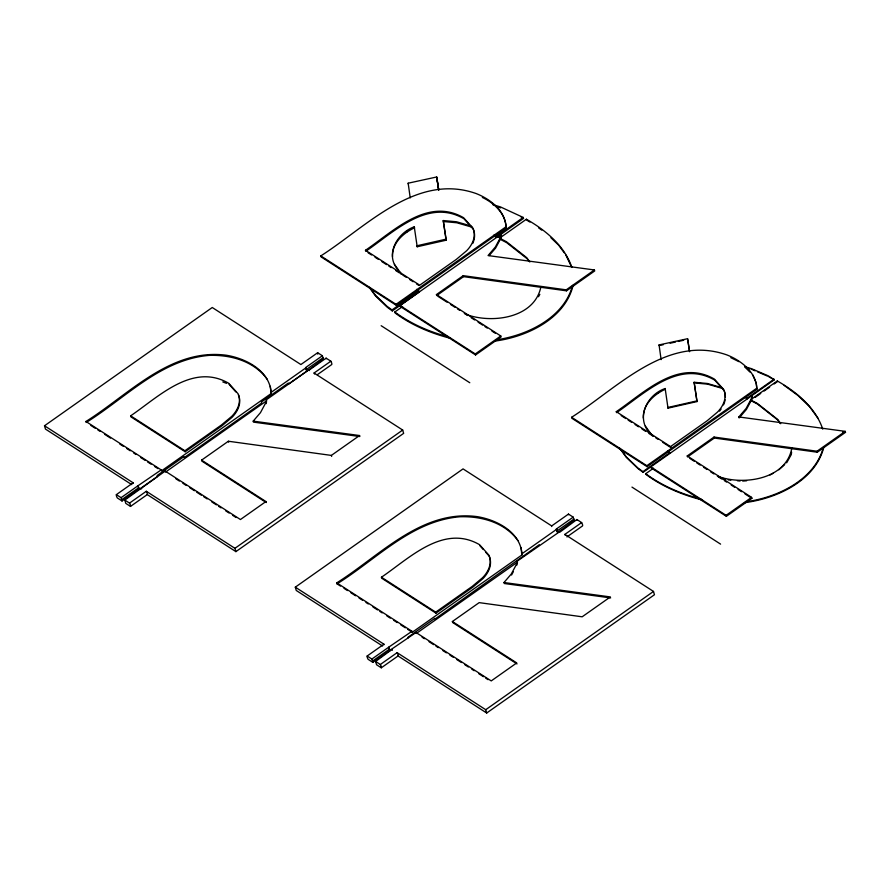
<?xml version="1.0" encoding="UTF-8"?>
<svg xmlns="http://www.w3.org/2000/svg" width="890" height="890" viewBox="0 0 890 890"><rect width="100%" height="100%" fill="white"/><g stroke="black" fill="none" stroke-linecap="round" stroke-linejoin="round"><path stroke-width="1.33" d="M116.356 494.64A4.428 1.658 54.8 0 0 117.313 497.944L122.03 500.981L121.085 497.677L116.356 494.64L133.133 482.803L44.5 425.776L212.254 307.506L300.887 364.544L317.663 352.718L322.38 355.755L323.337 359.059L306.928 371.119L288.649 384.002L288.371 383.012L261.438 401.991L261.727 402.981L184.23 457.627L183.941 456.626L157.163 475.516L157.441 476.506L139.174 489.389L137.85 485.851L121.085 497.677M309.297 370.596L308.975 369.739L266.477 399.699L265.821 402.647L260.481 412.626L253.194 421.137L253.483 422.127L359.849 436.523L359.56 435.533L331.358 455.413L228.385 441.24L201.574 460.141L201.863 461.131L266.21 502.539L265.932 501.548L240.434 519.526L165.195 471.11L124.811 500.069L125.768 503.373L130.485 506.421L147.262 494.595L235.894 551.622L403.648 433.352L402.692 430.048L314.059 373.021L330.835 361.195A4.428 1.658 54.8 0 1 331.792 364.5L317.252 374.746M141.543 488.866L141.588 488.243M306.56 370.885L305.604 367.581L322.38 355.755M326.074 358.77L326.107 358.147L330.835 361.195M367.158 656.019A4.428 1.658 54.8 0 0 368.115 659.323L372.832 662.36L371.887 659.056L367.158 656.019L383.935 644.193L295.302 587.166L463.056 468.897L551.689 525.923A4.428 1.658 54.8 0 0 551.644 526.546M392.023 649.4L375.613 661.459L376.57 664.763L381.287 667.8L398.064 655.975L486.697 713.012L654.45 594.743L653.494 591.438L564.861 534.401L581.637 522.575A4.428 1.658 54.8 0 1 582.594 525.879L566.93 536.926M372.832 662.36L389.609 650.534L388.652 647.23L371.887 659.056M392.345 650.256L392.39 649.633M557.363 532.276L556.406 528.96L573.182 517.135L574.139 520.45L557.73 532.509L556.406 528.96M560.099 531.986L576.909 519.538L581.637 522.575M576.876 520.161L576.909 519.538M392.512 256.643C391.967 243.126 403.203 233.069 414.551 227.807L414.262 226.805C397.474 232.702 384.625 254.306 397.841 269.648M643.314 418.033C642.769 404.516 653.994 394.459 665.353 389.186L665.164 388.53C646.585 394.693 635.004 419.234 650.968 434.276M540.808 287.292C534.033 318.653 490.902 323.993 465.303 314.114M791.855 447.781C786.604 479.577 743.028 485.807 717.518 476.206M791.599 452.12L791.299 454.568L786.638 462.845M266.11 403.637L266.544 401.679M436.434 294.568L500.781 335.975L501.07 336.965L475.572 354.943L400.333 306.527L400.044 305.537L501.326 234.126L500.681 237.074L495.33 247.053L488.054 255.564L594.409 269.959L594.698 270.949L566.496 290.83L463.523 276.656L436.723 295.558L436.434 294.568L463.234 275.666L566.218 289.84L594.409 269.959M501.326 234.126L500.97 238.064L495.619 248.043L489.144 255.608M560.144 531.363L517.279 561.089L516.623 564.038L511.283 574.017L503.996 582.527L504.285 583.517L610.651 597.913M516.912 565.028L517.279 561.089M572.504 285.545C563.982 317.93 526.747 335.619 495.919 339.891M573.149 285.223C565.139 318.887 526.58 336.976 494.918 341.081M823.406 447.258C814.706 480.099 776.803 497.755 745.531 501.815M823.951 446.613C815.785 480.734 776.525 498.745 744.429 502.672M511.572 575.007L513.352 571.68M538.495 296.726L539.83 294.356M738.856 416.954L746.131 408.432L751.483 398.464L752.128 395.516L751.772 399.454L746.421 409.433L739.134 417.944L738.856 416.954L845.211 431.35L845.5 432.34L817.298 452.22L714.325 438.047L687.525 456.937L687.236 455.947L714.036 437.057L817.02 451.23L845.211 431.35M778.861 469.798L784.691 464.58M85.941 421.482C128.75 394.648 170.669 347.89 226.26 355.221C246.152 358.414 270.293 370.952 271.205 393.514L161.468 470.888L161.179 469.898L85.941 421.482L86.23 422.472C125.457 398.13 160.623 359.393 209.217 355.388C230.755 354.709 253.839 361.017 267.111 379.129M320.801 255.908C366.202 226.994 416.309 172.326 476.272 193.597C490.713 199.271 505.798 211.197 506.065 227.94L396.317 305.315L321.09 256.899L320.801 255.908L396.039 304.324L396.317 305.315M130.63 415.841C158.364 397.062 192.496 362.308 228.774 383.312L238.075 393.747A38.248 24.075 -16.1 0 1 231.823 416.286L221.454 424.986L184.886 450.763L130.63 415.841L130.908 416.843L185.176 451.753L221.744 425.976L232.112 417.288A38.248 24.075 -16.1 0 0 238.364 394.748M365.478 250.268C393.213 231.489 427.345 196.735 463.634 217.739L472.935 228.174A38.248 24.075 -16.1 0 1 466.683 250.713L456.303 259.413L419.746 285.189L365.478 250.268L365.768 251.269C393.502 232.479 427.634 197.725 463.924 218.729L473.224 229.175A38.248 24.075 -16.1 0 1 472.724 243.493M137.85 485.851L161.179 469.898M271.205 393.514L270.916 392.523L305.971 367.815L306.928 371.119M396.039 304.324L505.776 226.95M121.919 499.557L138.695 487.731M306.449 369.472L323.226 357.635M418.801 291.052L419.079 292.053L392.301 310.933L392.012 309.943L418.801 291.052L416.631 289.339M493.828 235.138L496.297 236.417L523.22 217.438L523.509 218.428L496.576 237.408L494.117 236.128M122.03 500.981L138.807 489.155M309.342 369.984L326.107 358.147M266.766 400.7L165.484 472.101L165.195 471.11M498.244 237.496L501.615 235.127M450.429 338.322C430.716 333.238 411.525 325.173 395.116 312.991L394.826 312.001L402.603 306.516M500.714 237.352L526.402 219.229C545.681 230.288 564.549 245.718 571.87 267.434M124.811 500.069L129.528 503.106L146.305 491.28L234.938 548.318L235.894 551.622M400.044 305.537L475.282 353.953L500.781 335.975M234.938 548.318L402.692 430.048M340.503 586.087L337.032 583.862L336.743 582.861C379.552 556.039 421.471 509.28 477.062 516.612C496.954 519.805 521.095 532.342 522.007 554.904L412.27 632.267L407.642 629.297M571.602 417.288C617.004 388.385 667.111 333.717 727.074 354.988C741.515 360.661 756.6 372.587 756.867 389.33L647.119 466.694L571.892 418.289L571.602 417.288L646.841 465.704L647.119 466.694M337.032 583.862C376.259 559.521 411.425 520.784 460.019 516.767C481.557 516.089 504.641 522.408 517.913 540.519M381.432 577.232C409.166 558.453 443.298 523.698 479.577 544.691L488.877 555.138A38.248 24.075 -16.1 0 1 482.625 577.677L472.256 586.377L435.688 612.153L381.432 577.232L381.71 578.222L435.978 613.143L472.546 587.367L482.914 578.667A38.248 24.075 -16.1 0 0 489.166 556.128L485.784 552.334M616.281 411.658C644.015 392.879 678.147 358.125 714.436 379.118L723.737 389.564A38.248 24.075 -16.1 0 1 717.485 412.103L707.105 420.803L670.548 446.58L616.281 411.658L616.57 412.649C644.304 393.87 678.436 359.115 714.726 380.119L724.026 390.554A38.248 24.075 -16.1 0 1 725.372 397.318M551.689 525.923L568.465 514.097L573.182 517.135M388.652 647.23L411.981 631.277L412.27 632.267M522.007 554.904L521.718 553.914L556.773 529.205M646.841 465.704L756.578 388.34M372.721 660.947L389.497 649.122M557.251 530.852L574.028 519.026M744.797 366.691L751.282 368.605L768.315 375.88L774.311 379.819L643.103 472.323L642.914 471.656L669.692 452.776L667.522 451.052M774.122 379.151L747.188 398.142L747.377 398.798L744.919 397.519M389.609 650.534L415.997 632.501L491.236 680.906L516.734 662.928L452.376 621.52L479.176 602.63L582.16 616.803L610.362 596.923L503.996 582.527M517.568 562.08L416.286 633.491L415.997 632.501M702.522 500.091C682.374 494.918 662.683 486.852 645.918 474.381L645.728 473.714L653.505 468.229M822.76 429.147C815.451 407.431 796.583 392.012 777.304 380.953L750.493 399.855L757.29 403.393L777.66 419.413L780.741 423.718M755.154 397.363L760.739 393.425M764.087 391.066L769.672 387.128M774.144 383.979L777.493 381.61L777.304 380.953M375.613 661.459L380.33 664.496L397.107 652.67L485.74 709.708L486.697 713.012M726.084 515.332L751.583 497.354L751.872 498.356L726.374 516.322L651.135 467.918L650.846 466.927L726.084 515.332L726.374 516.322M485.74 709.708L653.494 591.438M769.984 475.015L773.365 473.157M443.231 220.542L445.968 239.188L416.909 245.773L417.199 246.764L446.257 240.178L443.231 220.542L456.514 221.766L470.944 225.949M694.133 382.266L696.87 400.901L667.812 407.486L668.001 408.154L697.059 401.557L694.133 382.266L707.417 383.49L721.835 387.662M410.223 197.903L408.165 183.195L436.678 176.988L438.815 190.327M661.114 359.627L659.067 344.92L687.581 338.712L689.616 351.717M663.328 344.686L659.256 345.576L659.067 344.92M670.114 343.217L675.555 342.027M678.269 341.437L683.698 340.258M742.705 481.067L746.577 480.8M443.52 221.543L456.804 222.767L472.534 227.317M694.322 382.923L707.606 384.146L723.336 388.707M728.198 479.91L730.846 480.155M737.454 480.778L740.091 481.034M842.774 431.973L845.5 432.34M253.194 421.137L359.56 435.533M719.02 477.251L725.573 479.143M492.604 204.589L500.38 206.881L523.22 217.438M496.776 206.725L500.67 207.871M746.287 367.726L750.17 368.883M447.548 336.565C428.724 331.636 410.524 323.582 394.826 312.001M701.042 499.045C681.328 493.972 662.138 485.896 645.728 473.714M222.778 381.921L226.549 383.356M751.472 369.261L755.12 370.819M757.557 371.864L767.291 376.025M482.347 197.435C494.161 202.953 506.043 213.989 506.065 227.94M730.835 357.68L738.923 361.663M750.682 400.511L757.479 404.049L777.849 420.069L780.163 423.306M521.184 217.115L523.509 218.428M527.781 220.842L529.973 222.077M768.504 376.537L774.311 379.819M687.236 455.947L751.583 497.354M437.869 296.292L447.058 302.211M450.507 304.425L455.101 307.384M457.404 308.863L459.696 310.343M464.291 313.302L467.74 315.516M471.188 317.741L474.637 319.955M478.086 322.18L482.68 325.128M484.983 326.608L487.275 328.087M491.87 331.047L495.318 333.272M689.817 458.417L694.411 461.376M696.714 462.856L700.163 465.081M703.612 467.295L707.049 469.508M710.498 471.733L713.947 473.947M717.396 476.172L721.99 479.12M724.293 480.6L726.585 482.08M731.191 485.039L734.628 487.264M738.077 489.478L741.526 491.692M744.975 493.917L751.872 498.356M368.071 252.749L371.542 254.974M375.002 257.21L378.461 259.435M381.932 261.66L386.549 264.642M388.852 266.121L391.166 267.612M395.783 270.582L399.254 272.807M402.714 275.043L406.174 277.268M409.645 279.493L413.105 281.73M416.565 283.954L418.878 285.445M621.187 415.619L625.803 418.589M628.118 420.08L631.577 422.305M635.037 424.541L638.508 426.766M641.968 428.991L645.428 431.227M648.899 433.452L653.516 436.423M655.819 437.913L658.133 439.393M662.75 442.363L670.837 447.57L670.548 446.58M381.165 325.707L469.786 382.745M631.967 487.097L720.589 544.135M201.574 460.141L265.932 501.548M517.012 663.929L452.665 622.522L452.376 621.52M175.897 478.809L179.368 481.034M182.839 483.27L186.31 485.506M189.781 487.742L194.421 490.724M196.735 492.215L201.363 495.185M203.677 496.676L207.148 498.912M211.776 501.893L216.404 504.875M218.729 506.366L221.043 507.856M225.671 510.827L229.142 513.063M232.613 515.299L236.084 517.535M422.071 637.207L424.385 638.697M429.013 641.679L433.641 644.66M435.955 646.151L438.269 647.642M442.909 650.623L446.38 652.848M449.851 655.085L453.322 657.321M456.793 659.557L461.421 662.538M464.892 664.774L468.363 666.999M471.845 669.236L474.159 670.726M478.787 673.708L483.415 676.689M485.729 678.18L488.043 679.671M336.743 582.861L411.981 631.277M90.858 425.453L95.497 428.435M97.811 429.915L100.125 431.405M104.753 434.387L110.538 438.114M119.794 444.066L123.276 446.302M126.747 448.538L130.218 450.774M133.689 453.01L136.003 454.501M140.631 457.482L145.259 460.453M147.573 461.943L151.055 464.18M154.526 466.416L157.997 468.652M343.974 588.323L347.456 590.56M350.927 592.796L355.555 595.777M359.026 598.013L362.497 600.238M365.968 602.474L368.282 603.965M372.921 606.947L377.549 609.928M379.863 611.419L382.177 612.91M386.805 615.88L390.276 618.116M393.747 620.352L397.218 622.588M400.7 624.825L405.328 627.806M131.753 484.616L45.457 429.08L44.5 425.776M382.555 645.995L296.259 590.471L295.302 587.166M784.057 385.314L797.863 395.427L809.466 406.574L818.21 418.534M538.561 227.818L541.743 230.154M642.914 471.656L637.785 467.906L626.215 456.77L620.63 449.161M643.103 472.323L637.985 468.563L626.404 457.438L619.229 447.648M392.012 309.943L386.894 306.182L375.313 295.057L369.739 287.437M392.301 310.933L387.183 307.172L375.602 296.047L369.228 287.348M667.711 451.72L669.881 453.433L669.692 452.776M550.921 237.752L558.664 245.195L564.227 252.793M744.963 367.125L749.847 372.009M479.866 545.692L483.248 549.486M229.064 384.302L235.828 391.9M565.817 254.974L571.625 267.167M529.85 262.005L526.758 257.688L506.388 241.668L499.59 238.142L499.88 239.132L506.677 242.67L527.047 258.679L528.593 260.837M645.35 426.054L652.337 435.766M394.448 264.341L401.435 274.053M399.399 271.806L400.945 273.964M752.773 374.946L756.255 383.056L756.867 389.33M817.02 451.23L817.298 452.22M714.036 437.057L714.325 438.047M696.87 400.901L697.059 401.557M657.543 392.701L657.732 393.358M566.218 289.84L566.496 290.83M526.402 219.229L526.691 220.231M496.297 236.417L496.576 237.408M463.234 275.666L463.523 276.656M539.451 545.392L539.262 544.725L435.032 619.006L434.843 618.35L408.054 637.229L408.243 637.896M445.968 239.188L446.257 240.178M475.282 353.953L475.572 354.943M408.165 183.195L408.454 184.197M406.652 230.977L406.93 231.979M435.688 612.153L435.978 613.143M389.019 647.464L389.976 650.768M331.358 455.413L331.647 456.403M228.385 441.24L228.663 442.23M184.886 450.763L185.176 451.753M138.217 486.085L139.174 489.389M687.581 338.712L689.439 351.049M436.779 177.321L438.637 189.67M436.678 176.988L438.536 189.336M665.164 388.53L668.001 408.154M414.262 226.805L417.199 246.764M521.117 547.639L521.718 553.914M270.315 386.249L270.916 392.523M725.116 399.799A38.248 24.075 -16.1 0 1 723.526 404.883M721.1 409.066A38.248 24.075 -16.1 0 1 719.532 411.124M129.528 503.106A4.428 1.658 54.8 0 1 130.485 506.421M146.305 491.28A4.428 1.658 54.8 0 1 147.262 494.595M317.774 354.131A4.428 1.658 54.8 0 1 317.663 352.718M133.088 483.426A4.428 1.658 54.8 0 1 133.133 482.803M314.059 373.021A4.428 1.658 54.8 0 1 314.559 373.989M568.421 514.72A4.428 1.658 54.8 0 1 568.465 514.097M383.89 644.816A4.428 1.658 54.8 0 1 383.935 644.193M397.107 652.67A4.428 1.658 54.8 0 1 398.064 655.975M380.33 664.496A4.428 1.658 54.8 0 1 381.287 667.8M564.861 534.401A4.428 1.658 54.8 0 1 565.361 535.38"/></g></svg>
